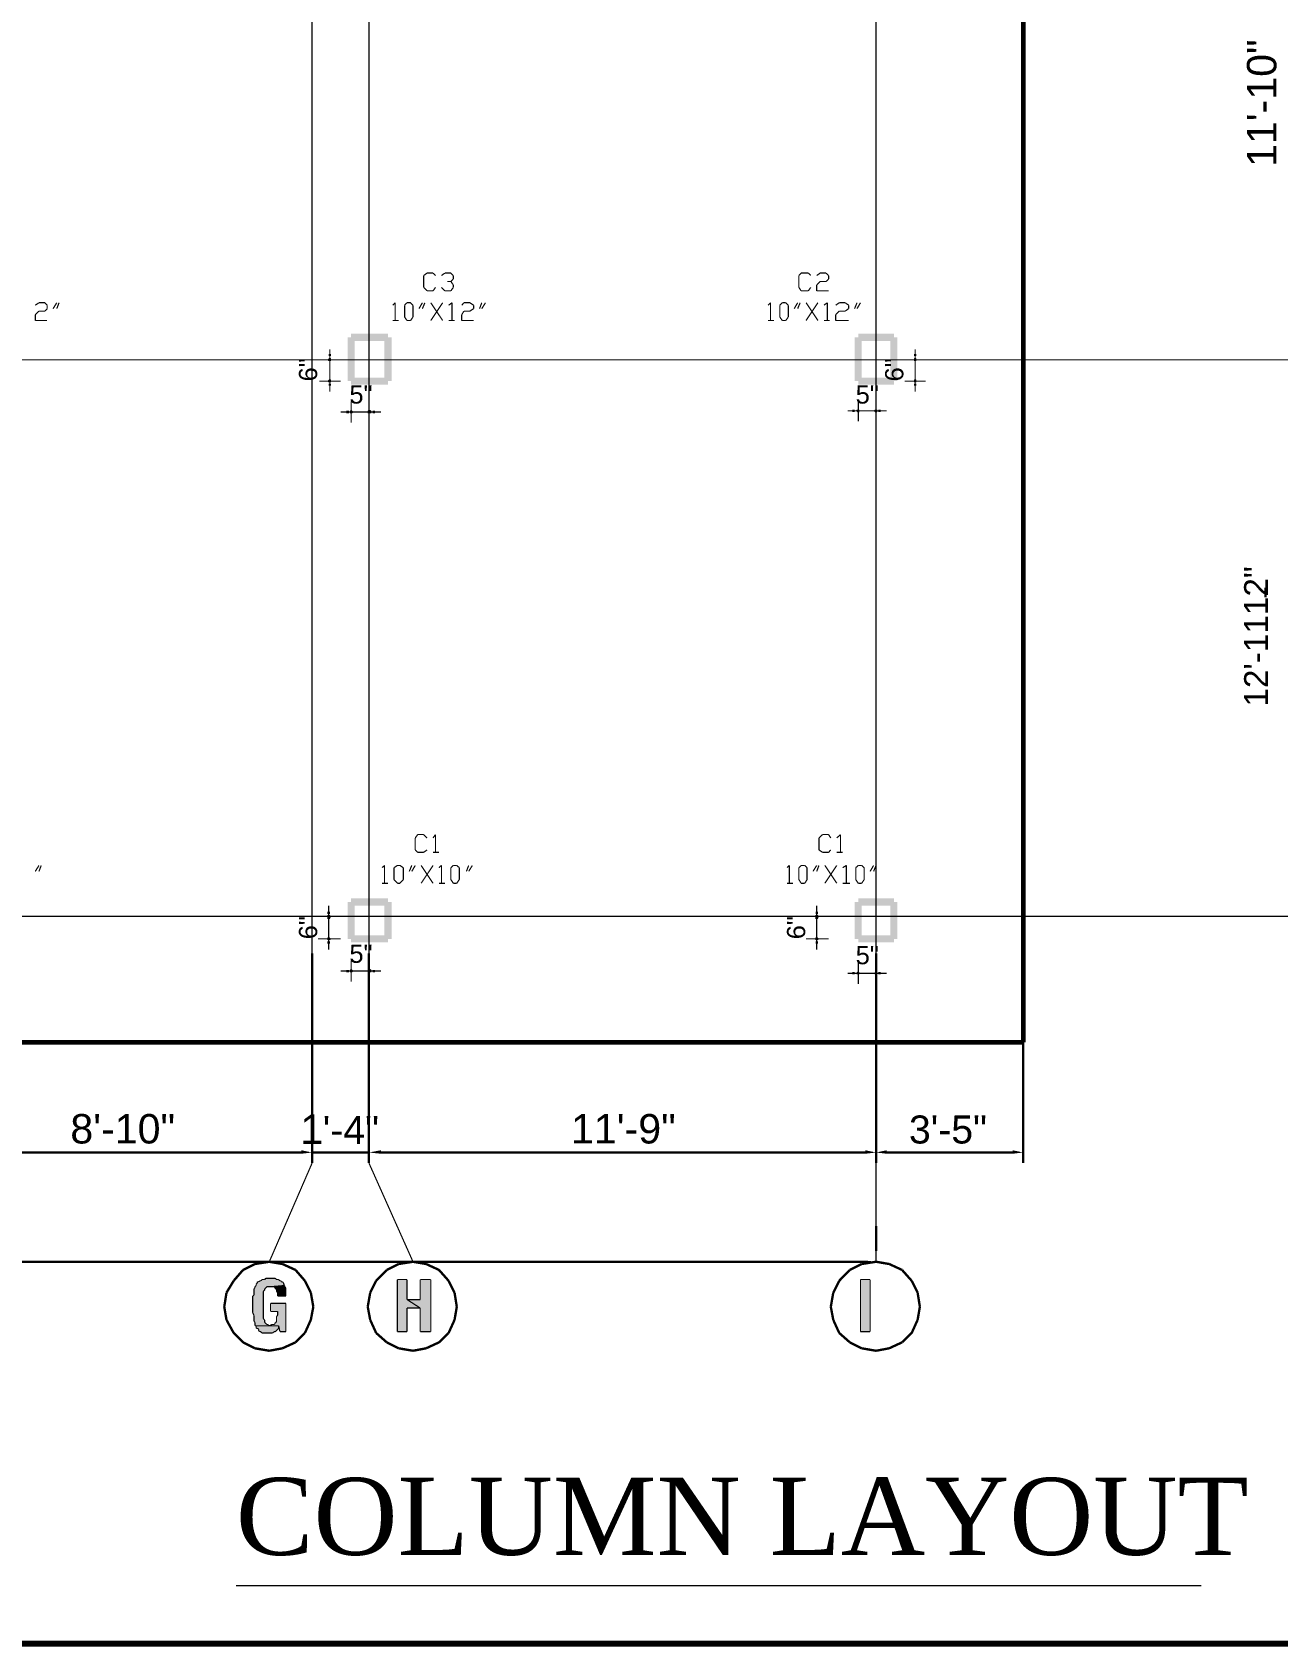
# Model space of a CAD drawing. Header units: millimetres. Extents: x 5 to 350, y 3 to 213.
# Drawn here: x 189.7 to 278.5, y 2.9 to 118.1 of the extents above; entities that cross this region are included whole.
import ezdxf

# ---------------------------------------------------------------- set-up
doc = ezdxf.new("R2010")
doc.units = ezdxf.units.MM
for name, color, linetype in [('H', 251, 'Continuous'), ('P', 255, 'Continuous'), ('T', 255, 'Continuous')]:
    doc.layers.add(name, color=color, linetype=linetype)
doc.styles.get("Standard").update_dxf_attribs({"font": 'arial.ttf'})

msp = doc.modelspace()

# ---------------------------------------------------------------- hatches: boundary and pattern name
at = {"layer": 'H', "linetype": 'Continuous'}
for points in [[(210.732, 94.738), (210.82, 94.827), (210.908, 94.738), (210.732, 94.738)], [(210.82, 94.65), (210.732, 94.738), (210.908, 94.738), (210.82, 94.65)], [(210.908, 94.738), (210.82, 94.827), (210.908, 94.915), (210.908, 94.738)], [(210.82, 94.65), (210.908, 94.738), (210.908, 94.65), (210.82, 94.65)], [(210.908, 94.738), (210.908, 94.915), (210.996, 94.827), (210.908, 94.738)], [(210.908, 94.738), (210.996, 94.827), (210.996, 94.738), (210.908, 94.738)], [(210.908, 94.65), (210.908, 94.738), (210.996, 94.65), (210.908, 94.65)], [(210.996, 94.65), (210.908, 94.738), (210.996, 94.738), (210.996, 94.65)], [(252.642, 94.738), (252.554, 94.827), (252.642, 94.915), (252.642, 94.738)], [(252.554, 94.738), (252.554, 94.827), (252.642, 94.738), (252.554, 94.738)], [(252.554, 94.65), (252.554, 94.738), (252.642, 94.738), (252.554, 94.65)], [(252.554, 94.65), (252.642, 94.738), (252.642, 94.65), (252.554, 94.65)], [(252.642, 94.738), (252.642, 94.915), (252.73, 94.827), (252.642, 94.738)], [(252.642, 94.738), (252.73, 94.827), (252.73, 94.738), (252.642, 94.738)], [(252.642, 94.65), (252.642, 94.738), (252.73, 94.65), (252.642, 94.65)], [(252.73, 94.65), (252.642, 94.738), (252.73, 94.738), (252.73, 94.65)], [(210.732, 93.222), (210.82, 93.31), (210.908, 93.222), (210.732, 93.222)], [(210.908, 93.222), (210.82, 93.31), (210.908, 93.38), (210.908, 93.222)], [(210.908, 93.222), (210.908, 93.38), (210.996, 93.31), (210.908, 93.222)], [(210.908, 93.222), (210.996, 93.31), (210.996, 93.222), (210.908, 93.222)], [(252.642, 93.222), (252.554, 93.31), (252.642, 93.38), (252.642, 93.222)], [(252.554, 93.222), (252.554, 93.31), (252.642, 93.222), (252.554, 93.222)], [(252.642, 93.222), (252.642, 93.38), (252.73, 93.31), (252.642, 93.222)], [(252.642, 93.222), (252.73, 93.31), (252.73, 93.222), (252.642, 93.222)], [(210.82, 93.133), (210.732, 93.222), (210.908, 93.222), (210.82, 93.133)], [(210.82, 93.133), (210.908, 93.222), (210.908, 93.133), (210.82, 93.133)], [(210.908, 93.133), (210.908, 93.222), (210.996, 93.133), (210.908, 93.133)], [(210.996, 93.133), (210.908, 93.222), (210.996, 93.222), (210.996, 93.133)], [(252.554, 93.133), (252.554, 93.222), (252.642, 93.222), (252.554, 93.133)], [(252.554, 93.133), (252.642, 93.222), (252.642, 93.133), (252.554, 93.133)], [(252.642, 93.133), (252.642, 93.222), (252.73, 93.133), (252.642, 93.133)], [(252.73, 93.133), (252.642, 93.222), (252.73, 93.222), (252.73, 93.133)], [(212.425, 91.017), (212.337, 91.105), (212.425, 91.193), (212.425, 91.017)], [(212.337, 91.017), (212.337, 91.105), (212.425, 91.017), (212.337, 91.017)], [(212.337, 90.928), (212.337, 91.017), (212.425, 91.017), (212.337, 90.928)], [(212.337, 90.928), (212.425, 91.017), (212.425, 90.928), (212.337, 90.928)], [(212.425, 91.017), (212.425, 91.193), (212.513, 91.105), (212.425, 91.017)], [(212.425, 91.017), (212.513, 91.105), (212.602, 91.017), (212.425, 91.017)], [(212.425, 90.928), (212.425, 91.017), (212.513, 90.928), (212.425, 90.928)], [(212.513, 90.928), (212.425, 91.017), (212.602, 91.017), (212.513, 90.928)], [(213.695, 91.017), (213.607, 91.105), (213.695, 91.193), (213.695, 91.017)], [(213.607, 91.017), (213.607, 91.105), (213.695, 91.017), (213.607, 91.017)], [(213.607, 90.928), (213.607, 91.017), (213.695, 91.017), (213.607, 90.928)], [(213.607, 90.928), (213.695, 91.017), (213.695, 90.928), (213.607, 90.928)], [(213.695, 91.017), (213.695, 91.193), (213.872, 91.105), (213.695, 91.017)], [(213.695, 91.017), (213.872, 91.105), (213.872, 91.017), (213.695, 91.017)], [(213.695, 90.928), (213.695, 91.017), (213.872, 90.928), (213.695, 90.928)], [(213.872, 90.928), (213.695, 91.017), (213.872, 91.017), (213.872, 90.928)], [(248.408, 91.105), (248.497, 91.193), (248.585, 91.105), (248.408, 91.105)], [(248.497, 91.017), (248.408, 91.105), (248.585, 91.105), (248.497, 91.017)], [(248.585, 91.105), (248.497, 91.193), (248.585, 91.193), (248.585, 91.105)], [(248.585, 90.928), (248.497, 91.017), (248.585, 91.105), (248.585, 90.928)], [(248.585, 91.105), (248.673, 91.193), (248.673, 91.105), (248.585, 91.105)], [(248.585, 91.105), (248.585, 91.193), (248.673, 91.193), (248.585, 91.105)], [(248.585, 90.928), (248.585, 91.105), (248.673, 91.017), (248.585, 90.928)], [(248.673, 91.017), (248.585, 91.105), (248.673, 91.105), (248.673, 91.017)], [(249.678, 91.105), (249.767, 91.193), (249.855, 91.105), (249.678, 91.105)], [(249.767, 91.017), (249.678, 91.105), (249.855, 91.105), (249.767, 91.017)], [(249.855, 91.105), (249.767, 91.193), (249.855, 91.193), (249.855, 91.105)], [(249.855, 90.928), (249.767, 91.017), (249.855, 91.105), (249.855, 90.928)], [(249.855, 91.105), (249.943, 91.193), (249.943, 91.105), (249.855, 91.105)], [(249.855, 91.105), (249.855, 91.193), (249.943, 91.193), (249.855, 91.105)], [(249.855, 90.928), (249.855, 91.105), (249.943, 91.017), (249.855, 90.928)], [(249.943, 91.017), (249.855, 91.105), (249.943, 91.105), (249.943, 91.017)], [(210.82, 55.033), (210.732, 55.122), (210.82, 55.122), (210.82, 55.033)], [(210.732, 55.033), (210.732, 55.122), (210.82, 55.033), (210.732, 55.033)], [(210.732, 54.857), (210.732, 55.033), (210.82, 55.033), (210.732, 54.857)], [(210.732, 54.857), (210.82, 55.033), (210.82, 54.857), (210.732, 54.857)], [(210.82, 55.033), (210.908, 55.122), (210.996, 55.033), (210.82, 55.033)], [(210.82, 55.033), (210.82, 55.122), (210.908, 55.122), (210.82, 55.033)], [(210.82, 54.857), (210.82, 55.033), (210.908, 54.857), (210.82, 54.857)], [(210.908, 54.857), (210.82, 55.033), (210.996, 55.033), (210.908, 54.857)], [(245.622, 55.033), (245.533, 55.122), (245.622, 55.122), (245.622, 55.033)], [(245.533, 55.033), (245.533, 55.122), (245.622, 55.033), (245.533, 55.033)], [(245.533, 54.857), (245.533, 55.033), (245.622, 55.033), (245.533, 54.857)], [(245.533, 54.857), (245.622, 55.033), (245.622, 54.857), (245.533, 54.857)], [(245.622, 55.033), (245.71, 55.122), (245.78, 55.033), (245.622, 55.033)], [(245.622, 55.033), (245.622, 55.122), (245.71, 55.122), (245.622, 55.033)], [(245.622, 54.857), (245.622, 55.033), (245.71, 54.857), (245.622, 54.857)], [(245.71, 54.857), (245.622, 55.033), (245.78, 55.033), (245.71, 54.857)], [(210.82, 53.428), (210.732, 53.516), (210.82, 53.587), (210.82, 53.428)], [(210.732, 53.428), (210.732, 53.516), (210.82, 53.428), (210.732, 53.428)], [(210.732, 53.34), (210.732, 53.428), (210.82, 53.428), (210.732, 53.34)], [(210.732, 53.34), (210.82, 53.428), (210.82, 53.34), (210.732, 53.34)], [(210.82, 53.428), (210.82, 53.587), (210.908, 53.516), (210.82, 53.428)], [(210.82, 53.428), (210.908, 53.516), (210.996, 53.428), (210.82, 53.428)], [(210.82, 53.34), (210.82, 53.428), (210.908, 53.34), (210.82, 53.34)], [(210.908, 53.34), (210.82, 53.428), (210.996, 53.428), (210.908, 53.34)], [(245.622, 53.428), (245.533, 53.516), (245.622, 53.587), (245.622, 53.428)], [(245.533, 53.428), (245.533, 53.516), (245.622, 53.428), (245.533, 53.428)], [(245.533, 53.34), (245.533, 53.428), (245.622, 53.428), (245.533, 53.34)], [(245.533, 53.34), (245.622, 53.428), (245.622, 53.34), (245.533, 53.34)], [(245.622, 53.428), (245.622, 53.587), (245.71, 53.516), (245.622, 53.428)], [(245.622, 53.428), (245.71, 53.516), (245.78, 53.428), (245.622, 53.428)], [(245.622, 53.34), (245.622, 53.428), (245.71, 53.34), (245.622, 53.34)], [(245.71, 53.34), (245.622, 53.428), (245.78, 53.428), (245.71, 53.34)], [(212.425, 51.135), (212.337, 51.223), (212.425, 51.312), (212.425, 51.135)], [(212.337, 51.135), (212.337, 51.223), (212.425, 51.135), (212.337, 51.135)], [(212.337, 51.047), (212.337, 51.135), (212.425, 51.135), (212.337, 51.047)], [(212.337, 51.047), (212.425, 51.135), (212.425, 51.047), (212.337, 51.047)], [(212.425, 51.135), (212.425, 51.312), (212.513, 51.223), (212.425, 51.135)], [(212.425, 51.135), (212.513, 51.223), (212.602, 51.135), (212.425, 51.135)], [(212.425, 51.047), (212.425, 51.135), (212.513, 51.047), (212.425, 51.047)], [(212.513, 51.047), (212.425, 51.135), (212.602, 51.135), (212.513, 51.047)], [(213.695, 51.135), (213.607, 51.223), (213.695, 51.312), (213.695, 51.135)], [(213.607, 51.135), (213.607, 51.223), (213.695, 51.135), (213.607, 51.135)], [(213.607, 51.047), (213.607, 51.135), (213.695, 51.135), (213.607, 51.047)], [(213.607, 51.047), (213.695, 51.135), (213.695, 51.047), (213.607, 51.047)], [(213.695, 51.135), (213.695, 51.312), (213.872, 51.223), (213.695, 51.135)], [(213.695, 51.135), (213.872, 51.223), (213.872, 51.135), (213.695, 51.135)], [(213.695, 51.047), (213.695, 51.135), (213.872, 51.047), (213.695, 51.047)], [(213.872, 51.047), (213.695, 51.135), (213.872, 51.135), (213.872, 51.047)], [(248.408, 50.976), (248.497, 51.047), (248.585, 50.976), (248.408, 50.976)], [(248.497, 50.888), (248.408, 50.976), (248.585, 50.976), (248.497, 50.888)], [(248.585, 50.976), (248.497, 51.047), (248.585, 51.135), (248.585, 50.976)], [(248.497, 50.888), (248.585, 50.976), (248.585, 50.888), (248.497, 50.888)], [(248.585, 50.976), (248.585, 51.135), (248.673, 51.047), (248.585, 50.976)], [(248.585, 50.976), (248.673, 51.047), (248.673, 50.976), (248.585, 50.976)], [(248.585, 50.888), (248.585, 50.976), (248.673, 50.888), (248.585, 50.888)], [(248.673, 50.888), (248.585, 50.976), (248.673, 50.976), (248.673, 50.888)], [(249.678, 50.976), (249.767, 51.047), (249.855, 50.976), (249.678, 50.976)], [(249.767, 50.888), (249.678, 50.976), (249.855, 50.976), (249.767, 50.888)], [(249.855, 50.976), (249.767, 51.047), (249.855, 51.135), (249.855, 50.976)], [(249.767, 50.888), (249.855, 50.976), (249.855, 50.888), (249.767, 50.888)], [(249.855, 50.976), (249.855, 51.135), (249.943, 51.047), (249.855, 50.976)], [(249.855, 50.976), (249.943, 51.047), (249.943, 50.976), (249.855, 50.976)], [(249.855, 50.888), (249.855, 50.976), (249.943, 50.888), (249.855, 50.888)], [(249.943, 50.888), (249.855, 50.976), (249.943, 50.976), (249.943, 50.888)], [(208.88, 38.1), (208.88, 38.347), (209.638, 38.188), (208.88, 38.1)], [(208.88, 38.1), (208.88, 38.347), (209.638, 38.188), (208.88, 38.1)], [(214.542, 38.1), (213.695, 38.188), (214.542, 38.347), (214.542, 38.1)], [(214.542, 38.1), (213.695, 38.188), (214.542, 38.347), (214.542, 38.1)], [(249.096, 38.1), (249.096, 38.347), (249.855, 38.188), (249.096, 38.1)], [(250.613, 38.1), (249.855, 38.188), (250.613, 38.347), (250.613, 38.1)], [(259.592, 38.1), (259.592, 38.347), (260.35, 38.188), (259.592, 38.1)], [(249.096, 30.233), (249.096, 30.48), (249.855, 30.392), (249.096, 30.233)], [(205.564, 25.823), (205.564, 26.07), (205.493, 26.158), (205.493, 26.582), (205.405, 26.758), (205.405, 27.94), (205.493, 28.028), (205.493, 28.452), (205.564, 28.54), (205.564, 28.61), (205.652, 28.698), (205.652, 28.787), (205.74, 28.875), (205.74, 28.963), (205.828, 28.963), (205.916, 29.034), (205.987, 29.034), (206.075, 29.122), (206.252, 29.122), (206.34, 29.21), (207.01, 29.21), (207.098, 29.122), (207.257, 29.122), (207.345, 29.034), (207.433, 29.034), (207.433, 28.963), (207.522, 28.963), (207.61, 28.875), (207.61, 28.787), (207.68, 28.698), (206.675, 28.61), (206.41, 28.61), (206.252, 28.452), (206.252, 28.363), (206.163, 28.275), (206.163, 26.335), (206.252, 26.247), (206.252, 26.07), (206.41, 25.912), (206.498, 25.912), (206.587, 25.823), (205.564, 25.823)], [(215.724, 25.4), (215.724, 29.122), (216.412, 29.122), (216.412, 27.693), (217.346, 27.093), (216.412, 27.093), (216.412, 25.4), (215.724, 25.4)], [(217.346, 25.4), (217.346, 27.093), (216.412, 27.693), (217.346, 27.693), (217.346, 29.122), (218.105, 29.122), (218.105, 25.4), (217.346, 25.4)], [(248.744, 25.4), (248.744, 29.122), (249.432, 29.122), (249.432, 25.4), (248.744, 25.4)], [(207.186, 27.94), (207.186, 28.187), (207.098, 28.275), (207.098, 28.452), (207.01, 28.452), (207.01, 28.54), (206.922, 28.61), (206.675, 28.61), (207.68, 28.698), (207.68, 28.61), (207.768, 28.54), (207.768, 27.94), (207.186, 27.94)], [(207.345, 25.4), (207.257, 25.823), (206.587, 25.823), (206.763, 25.912), (206.922, 25.912), (207.01, 26), (207.01, 26.07), (207.098, 26.07), (207.098, 26.494), (207.186, 26.582), (207.186, 26.846), (206.675, 26.846), (206.675, 27.428), (207.768, 27.428), (207.768, 25.4), (207.345, 25.4)], [(206.075, 25.312), (205.987, 25.4), (205.916, 25.4), (205.828, 25.488), (205.828, 25.576), (205.74, 25.647), (205.652, 25.647), (205.652, 25.823), (207.257, 25.823), (207.257, 25.647), (207.01, 25.4), (206.922, 25.4), (206.834, 25.312), (206.075, 25.312)]]:
    msp.add_hatch(color=256, dxfattribs=at).paths.add_polyline_path(points)

# ---------------------------------------------------------------- linework, layer by layer
at = {"layer": 'P'}
for points, const_width in [([(249.855, 30.392), (249.855, 200.572)], 0.085), ([(209.638, 37.43), (209.638, 193.552)], 0.085), ([(213.695, 37.43), (213.695, 193.552)], 0.085), ([(260.35, 46.055), (260.35, 184.238)], 0.339), ([(217.593, 100.753), (217.84, 100.93)], 0.085), ([(217.593, 99.907), (217.593, 100.753)], 0.085), ([(217.84, 100.93), (218.264, 100.93)], 0.085), ([(218.264, 100.93), (218.44, 100.753)], 0.085), ([(218.863, 100.753), (219.11, 100.93)], 0.085), ([(219.11, 100.93), (219.534, 100.93)], 0.085), ([(219.534, 100.33), (219.287, 100.33)], 0.085), ([(219.534, 100.93), (219.71, 100.753)], 0.085), ([(219.71, 100.506), (219.534, 100.33)], 0.085), ([(219.534, 100.33), (219.71, 100.083)], 0.085), ([(219.71, 100.753), (219.71, 100.506)], 0.085), ([(244.352, 100.753), (244.51, 100.93)], 0.085), ([(244.352, 99.907), (244.352, 100.753)], 0.085), ([(244.51, 100.93), (245.022, 100.93)], 0.085), ([(245.022, 100.93), (245.198, 100.753)], 0.085), ([(245.622, 100.753), (245.868, 100.93)], 0.085), ([(245.868, 100.33), (245.622, 100.083)], 0.085), ([(245.868, 100.93), (246.292, 100.93)], 0.085), ([(246.292, 100.33), (245.868, 100.33)], 0.085), ([(246.292, 100.93), (246.468, 100.753)], 0.085), ([(246.468, 100.506), (246.292, 100.33)], 0.085), ([(246.468, 100.753), (246.468, 100.506)], 0.085), ([(217.84, 99.66), (217.593, 99.907)], 0.085), ([(218.264, 99.66), (217.84, 99.66)], 0.085), ([(218.44, 99.907), (218.264, 99.66)], 0.085), ([(219.11, 99.66), (218.863, 99.907)], 0.085), ([(219.534, 99.66), (219.11, 99.66)], 0.085), ([(219.71, 99.907), (219.534, 99.66)], 0.085), ([(219.71, 100.083), (219.71, 99.907)], 0.085), ([(244.51, 99.66), (244.352, 99.907)], 0.085), ([(245.022, 99.66), (244.51, 99.66)], 0.085), ([(245.198, 99.907), (245.022, 99.66)], 0.085), ([(245.622, 100.083), (245.622, 99.66)], 0.085), ([(245.622, 99.66), (246.468, 99.66)], 0.085), ([(189.9, 98.637), (190.165, 98.813)], 0.085), ([(190.165, 98.213), (189.9, 97.966)], 0.085), ([(189.9, 97.966), (189.9, 97.543)], 0.085), ([(190.165, 98.813), (190.588, 98.813)], 0.085), ([(190.588, 98.213), (190.165, 98.213)], 0.085), ([(190.588, 98.813), (190.747, 98.637)], 0.085), ([(190.747, 98.39), (190.588, 98.213)], 0.085), ([(190.747, 98.637), (190.747, 98.39)], 0.085), ([(191.17, 98.39), (191.435, 98.813)], 0.085), ([(191.594, 98.813), (191.435, 98.39)], 0.085), ([(215.388, 98.637), (215.565, 98.813)], 0.085), ([(215.565, 98.813), (215.565, 97.543)], 0.085), ([(216.235, 98.637), (216.412, 98.813)], 0.085), ([(216.235, 97.79), (216.235, 98.637)], 0.085), ([(216.412, 98.813), (216.658, 98.813)], 0.085), ([(216.658, 98.813), (216.835, 98.637)], 0.085), ([(216.835, 98.637), (216.835, 97.79)], 0.085), ([(217.258, 98.39), (217.505, 98.813)], 0.085), ([(217.682, 98.813), (217.505, 98.39)], 0.085), ([(218.105, 97.543), (218.952, 98.813)], 0.085), ([(218.105, 98.813), (218.952, 97.543)], 0.085), ([(219.375, 98.637), (219.622, 98.813)], 0.085), ([(219.622, 98.813), (219.622, 97.543)], 0.085), ([(220.31, 98.637), (220.468, 98.813)], 0.085), ([(220.468, 98.213), (220.31, 97.966)], 0.085), ([(220.31, 97.966), (220.31, 97.543)], 0.085), ([(220.468, 98.813), (220.892, 98.813)], 0.085), ([(220.892, 98.213), (220.468, 98.213)], 0.085), ([(220.892, 98.813), (221.156, 98.637)], 0.085), ([(221.156, 98.39), (220.892, 98.213)], 0.085), ([(221.156, 98.637), (221.156, 98.39)], 0.085), ([(221.58, 98.39), (221.738, 98.813)], 0.085), ([(222.003, 98.813), (221.738, 98.39)], 0.085), ([(242.147, 98.637), (242.323, 98.813)], 0.085), ([(242.323, 98.813), (242.323, 97.543)], 0.085), ([(242.993, 98.637), (243.17, 98.813)], 0.085), ([(242.993, 97.79), (242.993, 98.637)], 0.085), ([(243.17, 98.813), (243.417, 98.813)], 0.085), ([(243.417, 98.813), (243.593, 98.637)], 0.085), ([(243.593, 98.637), (243.593, 97.79)], 0.085), ([(244.016, 98.39), (244.263, 98.813)], 0.085), ([(244.44, 98.813), (244.263, 98.39)], 0.085), ([(244.863, 97.543), (245.71, 98.813)], 0.085), ([(244.863, 98.813), (245.71, 97.543)], 0.085), ([(246.133, 98.637), (246.38, 98.813)], 0.085), ([(246.38, 98.813), (246.38, 97.543)], 0.085), ([(246.98, 98.637), (247.227, 98.813)], 0.085), ([(247.227, 98.213), (246.98, 97.966)], 0.085), ([(246.98, 97.966), (246.98, 97.543)], 0.085), ([(247.227, 98.813), (247.65, 98.813)], 0.085), ([(247.65, 98.213), (247.227, 98.213)], 0.085), ([(247.65, 98.813), (247.897, 98.637)], 0.085), ([(247.897, 98.39), (247.65, 98.213)], 0.085), ([(247.897, 98.637), (247.897, 98.39)], 0.085), ([(248.32, 98.39), (248.497, 98.813)], 0.085), ([(248.744, 98.813), (248.497, 98.39)], 0.085), ([(189.9, 97.543), (190.747, 97.543)], 0.085), ([(215.388, 97.543), (215.812, 97.543)], 0.085), ([(216.412, 97.543), (216.235, 97.79)], 0.085), ([(216.658, 97.543), (216.412, 97.543)], 0.085), ([(216.412, 97.543), (216.412, 97.543)], 0.085), ([(216.835, 97.79), (216.658, 97.543)], 0.085), ([(219.375, 97.543), (219.798, 97.543)], 0.085), ([(220.31, 97.543), (221.156, 97.543)], 0.085), ([(242.147, 97.543), (242.57, 97.543)], 0.085), ([(243.17, 97.543), (242.993, 97.79)], 0.085), ([(243.417, 97.543), (243.17, 97.543)], 0.085), ([(243.17, 97.543), (243.17, 97.543)], 0.085), ([(243.593, 97.79), (243.417, 97.543)], 0.085), ([(246.133, 97.543), (246.556, 97.543)], 0.085), ([(246.98, 97.543), (247.897, 97.543)], 0.085), ([(212.425, 96.344), (215.053, 96.344)], 0.508), ([(212.425, 93.222), (212.425, 96.344)], 0.508), ([(212.425, 96.344), (212.425, 96.344)], 0.508), ([(215.053, 96.344), (215.053, 93.222)], 0.508), ([(248.585, 96.344), (251.125, 96.344)], 0.508), ([(248.585, 93.222), (248.585, 96.344)], 0.508), ([(248.585, 96.344), (248.585, 96.344)], 0.508), ([(251.125, 96.344), (251.125, 93.222)], 0.508), ([(45.896, 94.738), (283.386, 94.738)], 0.085), ([(211.667, 94.738), (210.15, 94.738)], 0.085), ([(210.908, 95.003), (210.908, 95.162)], 0.169), ([(210.908, 95.497), (210.908, 93.98)], 0.085), ([(253.4, 94.738), (251.883, 94.738)], 0.085), ([(252.642, 95.003), (252.642, 95.162)], 0.169), ([(252.642, 95.497), (252.642, 93.98)], 0.085), ([(210.908, 92.463), (210.908, 93.98)], 0.085), ([(215.053, 93.222), (212.425, 93.222)], 0.508), ([(251.125, 93.222), (248.585, 93.222)], 0.508), ([(252.642, 92.463), (252.642, 93.98)], 0.085), ([(210.15, 93.222), (211.667, 93.222)], 0.085), ([(210.908, 93.045), (210.908, 92.886)], 0.169), ([(251.883, 93.222), (253.4, 93.222)], 0.085), ([(252.642, 93.045), (252.642, 92.886)], 0.169), ([(211.667, 91.017), (213.184, 91.017)], 0.085), ([(212.266, 91.017), (212.09, 91.017)], 0.169), ([(212.425, 91.775), (212.425, 90.258)], 0.085), ([(214.542, 91.017), (212.937, 91.017)], 0.085), ([(213.695, 90.258), (213.695, 91.775)], 0.085), ([(213.96, 91.017), (214.118, 91.017)], 0.169), ([(247.826, 91.105), (249.343, 91.105)], 0.085), ([(248.32, 91.105), (248.162, 91.105)], 0.169), ([(248.585, 91.863), (248.585, 90.346)], 0.085), ([(250.613, 91.105), (249.096, 91.105)], 0.085), ([(249.855, 90.346), (249.855, 91.863)], 0.085), ([(250.014, 91.105), (250.19, 91.105)], 0.169), ([(277.618, 77.805), (277.618, 78.493)], 0.169), ([(216.994, 60.625), (217.17, 60.872)], 0.085), ([(216.994, 59.778), (216.994, 60.625)], 0.085), ([(217.17, 60.872), (217.593, 60.872)], 0.085), ([(217.593, 60.872), (217.84, 60.625)], 0.085), ([(218.264, 60.625), (218.44, 60.872)], 0.085), ([(218.44, 60.872), (218.44, 59.602)], 0.085), ([(245.78, 60.625), (246.045, 60.872)], 0.085), ([(245.78, 59.778), (245.78, 60.625)], 0.085), ([(246.045, 60.872), (246.468, 60.872)], 0.085), ([(246.468, 60.872), (246.627, 60.625)], 0.085), ([(247.05, 60.625), (247.315, 60.872)], 0.085), ([(247.315, 60.872), (247.315, 59.602)], 0.085), ([(217.17, 59.602), (216.994, 59.778)], 0.085), ([(217.593, 59.602), (217.17, 59.602)], 0.085), ([(217.84, 59.778), (217.593, 59.602)], 0.085), ([(218.264, 59.602), (218.687, 59.602)], 0.085), ([(246.045, 59.602), (245.78, 59.778)], 0.085), ([(246.468, 59.602), (246.045, 59.602)], 0.085), ([(246.627, 59.778), (246.468, 59.602)], 0.085), ([(247.05, 59.602), (247.474, 59.602)], 0.085), ([(189.9, 58.244), (190.165, 58.667)], 0.085), ([(190.324, 58.667), (190.165, 58.244)], 0.085), ([(214.63, 58.508), (214.806, 58.667)], 0.085), ([(214.806, 58.667), (214.806, 57.397)], 0.085), ([(215.477, 58.508), (215.724, 58.667)], 0.085), ([(215.477, 57.662), (215.477, 58.508)], 0.085), ([(215.724, 57.397), (215.477, 57.662)], 0.085), ([(215.724, 58.667), (215.9, 58.667)], 0.085), ([(215.9, 58.667), (216.147, 58.508)], 0.085), ([(216.147, 57.662), (215.9, 57.397)], 0.085), ([(216.147, 58.508), (216.147, 57.662)], 0.085), ([(216.57, 58.244), (216.747, 58.667)], 0.085), ([(216.994, 58.667), (216.747, 58.244)], 0.085), ([(217.417, 57.397), (218.264, 58.667)], 0.085), ([(217.417, 58.667), (218.264, 57.397)], 0.085), ([(218.687, 58.508), (218.863, 58.667)], 0.085), ([(218.863, 58.667), (218.863, 57.397)], 0.085), ([(219.534, 58.508), (219.71, 58.667)], 0.085), ([(219.534, 57.662), (219.534, 58.508)], 0.085), ([(219.71, 57.397), (219.534, 57.662)], 0.085), ([(219.71, 58.667), (219.957, 58.667)], 0.085), ([(219.957, 58.667), (220.133, 58.508)], 0.085), ([(220.133, 57.662), (219.957, 57.397)], 0.085), ([(220.133, 58.508), (220.133, 57.662)], 0.085), ([(220.645, 58.244), (220.804, 58.667)], 0.085), ([(221.068, 58.667), (220.804, 58.244)], 0.085), ([(243.505, 58.508), (243.664, 58.667)], 0.085), ([(243.664, 58.667), (243.664, 57.397)], 0.085), ([(244.352, 58.508), (244.51, 58.667)], 0.085), ([(244.352, 57.662), (244.352, 58.508)], 0.085), ([(244.51, 57.397), (244.352, 57.662)], 0.085), ([(244.51, 58.667), (244.775, 58.667)], 0.085), ([(244.775, 58.667), (244.934, 58.508)], 0.085), ([(244.934, 57.662), (244.775, 57.397)], 0.085), ([(244.934, 58.508), (244.934, 57.662)], 0.085), ([(245.357, 58.244), (245.622, 58.667)], 0.085), ([(245.78, 58.667), (245.622, 58.244)], 0.085), ([(246.204, 57.397), (247.05, 58.667)], 0.085), ([(246.204, 58.667), (247.05, 57.397)], 0.085), ([(247.474, 58.508), (247.738, 58.667)], 0.085), ([(247.738, 58.667), (247.738, 57.397)], 0.085), ([(248.408, 58.508), (248.585, 58.667)], 0.085), ([(248.408, 57.662), (248.408, 58.508)], 0.085), ([(248.585, 57.397), (248.408, 57.662)], 0.085), ([(248.585, 58.667), (248.832, 58.667)], 0.085), ([(248.832, 58.667), (249.008, 58.508)], 0.085), ([(249.008, 57.662), (248.832, 57.397)], 0.085), ([(249.008, 58.508), (249.008, 57.662)], 0.085), ([(249.432, 58.244), (249.678, 58.667)], 0.085), ([(249.855, 58.667), (249.678, 58.244)], 0.085), ([(214.63, 57.397), (215.053, 57.397)], 0.085), ([(215.9, 57.397), (215.724, 57.397)], 0.085), ([(215.724, 57.397), (215.724, 57.397)], 0.085), ([(218.687, 57.397), (219.11, 57.397)], 0.085), ([(219.957, 57.397), (219.71, 57.397)], 0.085), ([(219.71, 57.397), (219.71, 57.397)], 0.085), ([(243.505, 57.397), (243.928, 57.397)], 0.085), ([(244.775, 57.397), (244.51, 57.397)], 0.085), ([(244.51, 57.397), (244.51, 57.397)], 0.085), ([(247.474, 57.397), (247.985, 57.397)], 0.085), ([(248.832, 57.397), (248.585, 57.397)], 0.085), ([(248.585, 57.397), (248.585, 57.397)], 0.085), ([(210.82, 55.21), (210.82, 55.368)], 0.169), ([(210.82, 55.792), (210.82, 54.187)], 0.085), ([(215.053, 56.056), (212.425, 56.056)], 0.508), ([(212.425, 56.056), (212.425, 53.428)], 0.508), ([(215.053, 53.428), (215.053, 56.056)], 0.508), ([(245.622, 55.21), (245.622, 55.368)], 0.169), ([(245.622, 55.792), (245.622, 54.187)], 0.085), ([(251.125, 56.056), (248.585, 56.056)], 0.508), ([(248.585, 56.056), (248.585, 53.428)], 0.508), ([(251.125, 53.428), (251.125, 56.056)], 0.508), ([(45.896, 55.033), (283.386, 55.033)], 0.085), ([(211.667, 55.033), (210.062, 55.033)], 0.085), ([(210.82, 52.67), (210.82, 54.187)], 0.085), ([(246.468, 55.033), (244.863, 55.033)], 0.085), ([(245.622, 52.67), (245.622, 54.187)], 0.085), ([(210.062, 53.428), (211.667, 53.428)], 0.085), ([(210.82, 53.252), (210.82, 53.093)], 0.169), ([(212.425, 53.428), (215.053, 53.428)], 0.508), ([(212.425, 53.428), (212.425, 53.428)], 0.508), ([(244.863, 53.428), (246.468, 53.428)], 0.085), ([(245.622, 53.252), (245.622, 53.093)], 0.169), ([(248.585, 53.428), (251.125, 53.428)], 0.508), ([(248.585, 53.428), (248.585, 53.428)], 0.508), ([(209.638, 52.405), (209.638, 37.43)], 0.169), ([(209.638, 52.405), (209.638, 37.43)], 0.169), ([(212.425, 51.894), (212.425, 50.377)], 0.085), ([(213.695, 52.405), (213.695, 37.43)], 0.169), ([(213.695, 52.405), (213.695, 37.43)], 0.169), ([(213.695, 50.377), (213.695, 51.894)], 0.085), ([(249.855, 52.405), (249.855, 37.43)], 0.169), ([(249.855, 52.405), (249.855, 37.43)], 0.169), ([(260.35, 52.405), (260.35, 37.43)], 0.169), ([(211.667, 51.135), (213.184, 51.135)], 0.085), ([(212.266, 51.135), (212.09, 51.135)], 0.169), ([(214.542, 51.135), (212.937, 51.135)], 0.085), ([(213.96, 51.135), (214.118, 51.135)], 0.169), ([(247.826, 50.976), (249.343, 50.976)], 0.085), ([(248.32, 50.976), (248.162, 50.976)], 0.169), ([(248.585, 51.735), (248.585, 50.2)], 0.085), ([(250.613, 50.976), (249.096, 50.976)], 0.085), ([(249.855, 50.2), (249.855, 51.735)], 0.085), ([(250.014, 50.976), (250.19, 50.976)], 0.169), ([(63.747, 46.055), (260.35, 46.055)], 0.339), ([(183.303, 38.188), (208.88, 38.188)], 0.169), ([(208.88, 38.188), (208.104, 38.188)], 0.169), ([(209.638, 38.188), (213.695, 38.188)], 0.169), ([(214.542, 38.188), (215.3, 38.188)], 0.169), ([(214.542, 38.188), (249.096, 38.188)], 0.169), ([(250.613, 38.188), (259.592, 38.188)], 0.169), ([(209.638, 37.43), (206.587, 30.392)], 0.085), ([(213.695, 37.43), (216.835, 30.392)], 0.085), ([(249.855, 32.932), (249.855, 31.15)], 0.169), ([(87.295, 30.392), (249.096, 30.392)], 0.169), ([(205.564, 30.233), (204.717, 29.81)], 0.169), ([(206.587, 30.392), (205.564, 30.233)], 0.169), ([(207.522, 30.233), (206.587, 30.392)], 0.169), ([(208.456, 29.81), (207.522, 30.233)], 0.169), ([(215.812, 30.233), (214.965, 29.81)], 0.169), ([(216.835, 30.392), (215.812, 30.233)], 0.169), ([(217.77, 30.233), (216.835, 30.392)], 0.169), ([(218.687, 29.81), (217.77, 30.233)], 0.169), ([(248.832, 30.233), (247.985, 29.81)], 0.169), ([(249.855, 30.392), (248.832, 30.233)], 0.169), ([(250.79, 30.233), (249.855, 30.392)], 0.169), ([(251.707, 29.81), (250.79, 30.233)], 0.169), ([(204.047, 29.034), (203.535, 28.187)], 0.169), ([(204.717, 29.81), (204.047, 29.034)], 0.169), ([(205.74, 28.875), (205.652, 28.787)], 0.085), ([(205.652, 28.787), (205.652, 28.698)], 0.085), ([(205.828, 28.963), (205.74, 28.963)], 0.085), ([(205.74, 28.963), (205.74, 28.875)], 0.085), ([(205.916, 29.034), (205.828, 28.963)], 0.085), ([(205.987, 29.034), (205.916, 29.034)], 0.085), ([(206.075, 29.122), (205.987, 29.034)], 0.085), ([(206.252, 29.122), (206.075, 29.122)], 0.085), ([(206.34, 29.21), (206.252, 29.122)], 0.085), ([(206.41, 29.21), (206.34, 29.21)], 0.085), ([(206.498, 29.21), (206.41, 29.21)], 0.085), ([(206.587, 29.21), (206.498, 29.21)], 0.085), ([(206.675, 29.21), (206.587, 29.21)], 0.085), ([(206.763, 29.21), (206.675, 29.21)], 0.085), ([(206.834, 29.21), (206.763, 29.21)], 0.085), ([(207.01, 29.21), (206.834, 29.21)], 0.085), ([(207.098, 29.122), (207.01, 29.21)], 0.085), ([(207.186, 29.122), (207.098, 29.122)], 0.085), ([(207.257, 29.122), (207.186, 29.122)], 0.085), ([(207.345, 29.034), (207.257, 29.122)], 0.085), ([(207.433, 29.034), (207.345, 29.034)], 0.085), ([(207.433, 28.963), (207.433, 29.034)], 0.085), ([(207.522, 28.963), (207.433, 28.963)], 0.085), ([(207.61, 28.875), (207.522, 28.963)], 0.085), ([(207.61, 28.787), (207.61, 28.875)], 0.085), ([(207.68, 28.698), (207.61, 28.787)], 0.085), ([(209.127, 29.034), (208.456, 29.81)], 0.169), ([(209.55, 28.187), (209.127, 29.034)], 0.169), ([(214.207, 29.034), (213.783, 28.187)], 0.169), ([(214.965, 29.81), (214.207, 29.034)], 0.169), ([(216.412, 29.122), (215.724, 29.122)], 0.085), ([(215.724, 29.122), (215.724, 25.4)], 0.085), ([(216.412, 27.693), (216.412, 29.122)], 0.085), ([(218.105, 29.122), (217.346, 29.122)], 0.085), ([(217.346, 29.122), (217.346, 27.693)], 0.085), ([(218.105, 25.4), (218.105, 29.122)], 0.085), ([(219.375, 29.034), (218.687, 29.81)], 0.169), ([(219.798, 28.187), (219.375, 29.034)], 0.169), ([(247.227, 29.034), (246.803, 28.187)], 0.169), ([(247.985, 29.81), (247.227, 29.034)], 0.169), ([(248.744, 25.4), (248.744, 29.122)], 0.085), ([(248.744, 29.122), (249.432, 29.122)], 0.085), ([(249.432, 29.122), (249.432, 25.4)], 0.085), ([(252.395, 29.034), (251.707, 29.81)], 0.169), ([(252.818, 28.187), (252.395, 29.034)], 0.169), ([(203.535, 28.187), (203.376, 27.182)], 0.169), ([(205.493, 28.028), (205.405, 27.94)], 0.085), ([(205.405, 27.94), (205.405, 27.764)], 0.085), ([(205.405, 27.764), (205.405, 27.693)], 0.085), ([(205.405, 27.693), (205.405, 27.605)], 0.085), ([(205.405, 27.605), (205.405, 27.517)], 0.085), ([(205.564, 28.54), (205.493, 28.452)], 0.085), ([(205.493, 28.452), (205.493, 28.363)], 0.085), ([(205.493, 28.363), (205.493, 28.275)], 0.085), ([(205.493, 28.275), (205.493, 28.187)], 0.085), ([(205.493, 28.187), (205.493, 28.116)], 0.085), ([(205.493, 28.116), (205.493, 28.028)], 0.085), ([(205.652, 28.698), (205.564, 28.61)], 0.085), ([(205.564, 28.61), (205.564, 28.54)], 0.085), ([(206.163, 28.275), (206.252, 28.363)], 0.085), ([(206.163, 28.187), (206.163, 28.275)], 0.085), ([(206.163, 28.116), (206.163, 28.187)], 0.085), ([(206.163, 28.028), (206.163, 28.116)], 0.085), ([(206.163, 27.94), (206.163, 28.028)], 0.085), ([(206.163, 27.852), (206.163, 27.94)], 0.085), ([(206.163, 27.693), (206.163, 27.852)], 0.085), ([(206.163, 27.605), (206.163, 27.693)], 0.085), ([(206.163, 27.428), (206.163, 27.605)], 0.085), ([(206.252, 28.452), (206.34, 28.54)], 0.085), ([(206.252, 28.363), (206.252, 28.452)], 0.085), ([(206.34, 28.54), (206.41, 28.61)], 0.085), ([(206.41, 28.61), (206.498, 28.61)], 0.085), ([(206.498, 28.61), (206.587, 28.61)], 0.085), ([(206.587, 28.61), (206.675, 28.61)], 0.085), ([(207.68, 28.698), (206.675, 28.61)], 0.085), ([(206.675, 28.61), (207.68, 28.698)], 0.085), ([(206.675, 28.61), (206.834, 28.61)], 0.085), ([(206.834, 28.61), (206.922, 28.61)], 0.085), ([(206.922, 28.61), (207.01, 28.54)], 0.085), ([(207.01, 28.54), (207.01, 28.452)], 0.085), ([(207.01, 28.452), (207.098, 28.452)], 0.085), ([(207.098, 28.452), (207.098, 28.363)], 0.085), ([(207.098, 28.363), (207.098, 28.275)], 0.085), ([(207.098, 28.275), (207.186, 28.187)], 0.085), ([(207.186, 28.187), (207.186, 28.116)], 0.085), ([(207.186, 28.116), (207.186, 27.94)], 0.085), ([(207.186, 27.94), (207.768, 27.94)], 0.085), ([(207.68, 28.61), (207.68, 28.698)], 0.085), ([(207.768, 28.54), (207.68, 28.61)], 0.085), ([(207.768, 28.452), (207.768, 28.54)], 0.085), ([(207.768, 28.363), (207.768, 28.452)], 0.085), ([(207.768, 28.275), (207.768, 28.363)], 0.085), ([(207.768, 28.116), (207.768, 28.275)], 0.085), ([(207.768, 28.028), (207.768, 28.116)], 0.085), ([(207.768, 27.94), (207.768, 28.028)], 0.085), ([(209.726, 27.182), (209.55, 28.187)], 0.169), ([(213.783, 28.187), (213.607, 27.182)], 0.169), ([(217.346, 27.693), (216.412, 27.693)], 0.085), ([(216.412, 27.693), (217.346, 27.093)], 0.085), ([(217.346, 27.093), (216.412, 27.693)], 0.085), ([(219.957, 27.182), (219.798, 28.187)], 0.169), ([(246.803, 28.187), (246.627, 27.182)], 0.169), ([(252.977, 27.182), (252.818, 28.187)], 0.169), ([(203.376, 27.182), (203.535, 26.247)], 0.169), ([(205.405, 27.517), (205.405, 27.34)], 0.085), ([(205.405, 27.34), (205.405, 27.27)], 0.085), ([(205.405, 27.27), (205.405, 27.093)], 0.085), ([(205.405, 27.093), (205.405, 27.005)], 0.085), ([(205.405, 27.005), (205.405, 26.846)], 0.085), ([(205.405, 26.846), (205.405, 26.758)], 0.085), ([(205.405, 26.758), (205.493, 26.582)], 0.085), ([(205.493, 26.582), (205.493, 26.494)], 0.085), ([(205.493, 26.494), (205.493, 26.423)], 0.085), ([(206.163, 27.27), (206.163, 27.428)], 0.085), ([(206.163, 27.182), (206.163, 27.27)], 0.085), ([(206.163, 27.005), (206.163, 27.182)], 0.085), ([(206.163, 26.917), (206.163, 27.005)], 0.085), ([(206.163, 26.758), (206.163, 26.917)], 0.085), ([(206.163, 26.67), (206.163, 26.758)], 0.085), ([(206.163, 26.582), (206.163, 26.67)], 0.085), ([(206.163, 26.494), (206.163, 26.582)], 0.085), ([(206.163, 26.423), (206.163, 26.494)], 0.085), ([(207.768, 27.428), (206.675, 27.428)], 0.085), ([(206.675, 27.428), (206.675, 26.846)], 0.085), ([(206.675, 26.846), (207.186, 26.846)], 0.085), ([(207.186, 26.582), (207.098, 26.494)], 0.085), ([(207.098, 26.494), (207.098, 26.335)], 0.085), ([(207.186, 26.846), (207.186, 26.67)], 0.085), ([(207.186, 26.67), (207.186, 26.582)], 0.085), ([(207.768, 25.4), (207.768, 27.428)], 0.085), ([(209.55, 26.247), (209.726, 27.182)], 0.169), ([(209.726, 27.182), (209.726, 27.182)], 0.169), ([(213.607, 27.182), (213.783, 26.247)], 0.169), ([(216.412, 25.4), (216.412, 27.093)], 0.085), ([(216.412, 27.093), (217.346, 27.093)], 0.085), ([(217.346, 27.093), (217.346, 25.4)], 0.085), ([(219.798, 26.247), (219.957, 27.182)], 0.169), ([(219.957, 27.182), (219.957, 27.182)], 0.169), ([(246.627, 27.182), (246.803, 26.247)], 0.169), ([(252.818, 26.247), (252.977, 27.182)], 0.169), ([(252.977, 27.182), (252.977, 27.182)], 0.169), ([(203.535, 26.247), (204.047, 25.312)], 0.169), ([(204.047, 25.312), (204.717, 24.642)], 0.169), ([(205.493, 26.423), (205.493, 26.335)], 0.085), ([(205.493, 26.335), (205.493, 26.247)], 0.085), ([(205.493, 26.247), (205.493, 26.158)], 0.085), ([(205.493, 26.158), (205.564, 26.07)], 0.085), ([(205.564, 26.07), (205.564, 26)], 0.085), ([(205.564, 26), (205.564, 25.912)], 0.085), ([(205.564, 25.912), (205.564, 25.823)], 0.085), ([(205.564, 25.823), (205.652, 25.823)], 0.085), ([(207.257, 25.823), (205.564, 25.823)], 0.085), ([(206.587, 25.823), (205.564, 25.823)], 0.085), ([(205.564, 25.823), (207.257, 25.823)], 0.085), ([(205.564, 25.823), (206.587, 25.823)], 0.085), ([(205.652, 25.823), (205.652, 25.735)], 0.085), ([(205.652, 25.735), (205.652, 25.647)], 0.085), ([(205.652, 25.647), (205.74, 25.647)], 0.085), ([(205.74, 25.647), (205.828, 25.576)], 0.085), ([(205.828, 25.576), (205.828, 25.488)], 0.085), ([(205.828, 25.488), (205.916, 25.4)], 0.085), ([(205.916, 25.4), (205.987, 25.4)], 0.085), ([(205.987, 25.4), (206.075, 25.312)], 0.085), ([(206.075, 25.312), (206.163, 25.312)], 0.085), ([(206.163, 26.335), (206.163, 26.423)], 0.085), ([(206.252, 26.247), (206.163, 26.335)], 0.085), ([(206.163, 25.312), (206.252, 25.312)], 0.085), ([(206.252, 26.158), (206.252, 26.247)], 0.085), ([(206.252, 26.07), (206.252, 26.158)], 0.085), ([(206.34, 26), (206.252, 26.07)], 0.085), ([(206.252, 25.312), (206.41, 25.312)], 0.085), ([(206.41, 25.912), (206.34, 26)], 0.085), ([(206.498, 25.912), (206.41, 25.912)], 0.085), ([(206.41, 25.312), (206.498, 25.312)], 0.085), ([(206.587, 25.823), (206.498, 25.912)], 0.085), ([(206.498, 25.312), (206.675, 25.312)], 0.085), ([(206.763, 25.912), (206.587, 25.823)], 0.085), ([(206.675, 25.312), (206.763, 25.312)], 0.085), ([(206.834, 25.912), (206.763, 25.912)], 0.085), ([(206.763, 25.312), (206.834, 25.312)], 0.085), ([(206.922, 25.912), (206.834, 25.912)], 0.085), ([(206.834, 25.312), (206.922, 25.4)], 0.085), ([(207.01, 26), (206.922, 25.912)], 0.085), ([(206.922, 25.4), (207.01, 25.4)], 0.085), ([(207.098, 26.07), (207.01, 26.07)], 0.085), ([(207.01, 26.07), (207.01, 26)], 0.085), ([(207.01, 25.4), (207.098, 25.488)], 0.085), ([(207.098, 26.335), (207.098, 26.247)], 0.085), ([(207.098, 26.247), (207.098, 26.158)], 0.085), ([(207.098, 26.158), (207.098, 26.07)], 0.085), ([(207.098, 25.488), (207.186, 25.576)], 0.085), ([(207.186, 25.576), (207.257, 25.647)], 0.085), ([(207.257, 25.647), (207.257, 25.823)], 0.085), ([(207.257, 25.823), (207.345, 25.4)], 0.085), ([(207.345, 25.4), (207.768, 25.4)], 0.085), ([(208.456, 24.642), (209.127, 25.312)], 0.169), ([(209.127, 25.312), (209.55, 26.247)], 0.169), ([(213.783, 26.247), (214.207, 25.312)], 0.169), ([(214.207, 25.312), (214.965, 24.642)], 0.169), ([(215.724, 25.4), (216.412, 25.4)], 0.085), ([(217.346, 25.4), (218.105, 25.4)], 0.085), ([(218.687, 24.642), (219.375, 25.312)], 0.169), ([(219.375, 25.312), (219.798, 26.247)], 0.169), ([(246.803, 26.247), (247.227, 25.312)], 0.169), ([(247.227, 25.312), (247.985, 24.642)], 0.169), ([(249.432, 25.4), (248.744, 25.4)], 0.085), ([(248.744, 25.4), (248.744, 25.4)], 0.085), ([(251.707, 24.642), (252.395, 25.312)], 0.169), ([(252.395, 25.312), (252.818, 26.247)], 0.169), ([(204.717, 24.642), (205.564, 24.218)], 0.169), ([(205.564, 24.218), (206.587, 24.042)], 0.169), ([(206.587, 24.042), (207.522, 24.218)], 0.169), ([(207.522, 24.218), (208.456, 24.642)], 0.169), ([(214.965, 24.642), (215.812, 24.218)], 0.169), ([(215.812, 24.218), (216.835, 24.042)], 0.169), ([(216.835, 24.042), (217.77, 24.218)], 0.169), ([(217.77, 24.218), (218.687, 24.642)], 0.169), ([(247.985, 24.642), (248.832, 24.218)], 0.169), ([(248.832, 24.218), (249.855, 24.042)], 0.169), ([(249.855, 24.042), (250.79, 24.218)], 0.169), ([(250.79, 24.218), (251.707, 24.642)], 0.169), ([(204.223, 7.285), (273.05, 7.285)], 0.085), ([(350.273, 3.14), (5.256, 3.14)], 0.423), ([(350.273, 3.14), (5.256, 3.14)], 0.423)]:
    msp.add_lwpolyline(points, dxfattribs=dict(at, const_width=const_width))

# ---------------------------------------------------------------- texts
at = {"layer": 'T', "attachment_point": 1, "rotation": 90}
for s, insert, char_height in [('{\\fArial|b0|i0|c0|p18;11\'-10"}', (276.3, 108.5), 2.1), ('{\\fArial|b0|i0|c0|p18;6"}', (208.7, 93.2), 1.3), ('{\\fArial|b0|i0|c0|p18;6"}', (250.5, 93.2), 1.3), ('{\\fArial|b0|i0|c0|p18;12\'-1112"}', (276.1, 70), 1.7), ('{\\fArial|b0|i0|c0|p18;6"}', (208.7, 53.4), 1.3), ('{\\fArial|b0|i0|c0|p18;6"}', (243.5, 53.4), 1.3)]:
    msp.add_mtext(s, dxfattribs=dict(at, insert=insert, char_height=char_height))
at = {"layer": 'T', "attachment_point": 7}
for s, insert, char_height in [('{\\fArial|b0|i0|c0|p18;5"}', (212.3, 91.6), 1.3), ('{\\fArial|b0|i0|c0|p18;5"}', (248.4, 91.6), 1.3), ('{\\fArial|b0|i0|c0|p18;5"}', (212.3, 51.7), 1.3), ('{\\fArial|b0|i0|c0|p18;5"}', (248.4, 51.6), 1.3), ('{\\fArial|b0|i0|c0|p18;8\'-10"}', (192.4, 38.8), 2.1), ('{\\fArial|b0|i0|c0|p18;1}', (208.8, 38.8), 2.1), ('{\\fArial|b0|i0|c0|p18;\'-4"}', (210.4, 38.8), 2), ('{\\fArial|b0|i0|c0|p18;11\'-9"}', (228.1, 38.8), 2.1), ('{\\fArial|b0|i0|c0|p18;3\'-5"}', (252.2, 38.8), 2), ('{\\fBook Antiqua|b0|i0|c0|p18;COLUMN LAYOUT}', (204.2, 9.4), 5.5)]:
    msp.add_mtext(s, dxfattribs=dict(at, insert=insert, char_height=char_height))

doc.saveas('drawing.dxf')
